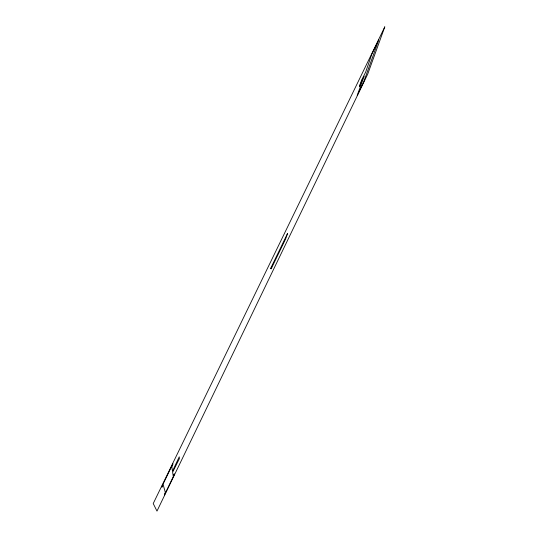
<?xml version="1.0" encoding="UTF-8"?>
<svg xmlns="http://www.w3.org/2000/svg" width="538" height="538" viewBox="0 0 538 538"><rect width="100%" height="100%" fill="white"/><g stroke="black" fill="none" stroke-linecap="round" stroke-linejoin="round"><path stroke-width="0.81" d="M271.233 267.184L270.802 268.744L271.724 266.841L271.165 268.865L285.564 239.094L287.601 233.371L271.233 267.184M361.603 80.175L359.377 86.483L364.213 76.188L357.205 95.367L363.742 81.803L378.772 39.92L371.805 54.277L365.672 72.079L361.603 80.175M384.778 26.9L367.73 74.089L156.988 511.1L153.222 503.555L384.778 26.9M165.327 492.431L164.352 495.142L174.373 474.375L174.299 473.844L173.216 476.09L172.631 472.223L179.396 458.611L179.262 456.796L172.483 471.187L171.837 466.903L172.94 463.803L161.817 486.715L161.972 487.226L163.189 484.731L165.327 492.431"/></g></svg>
